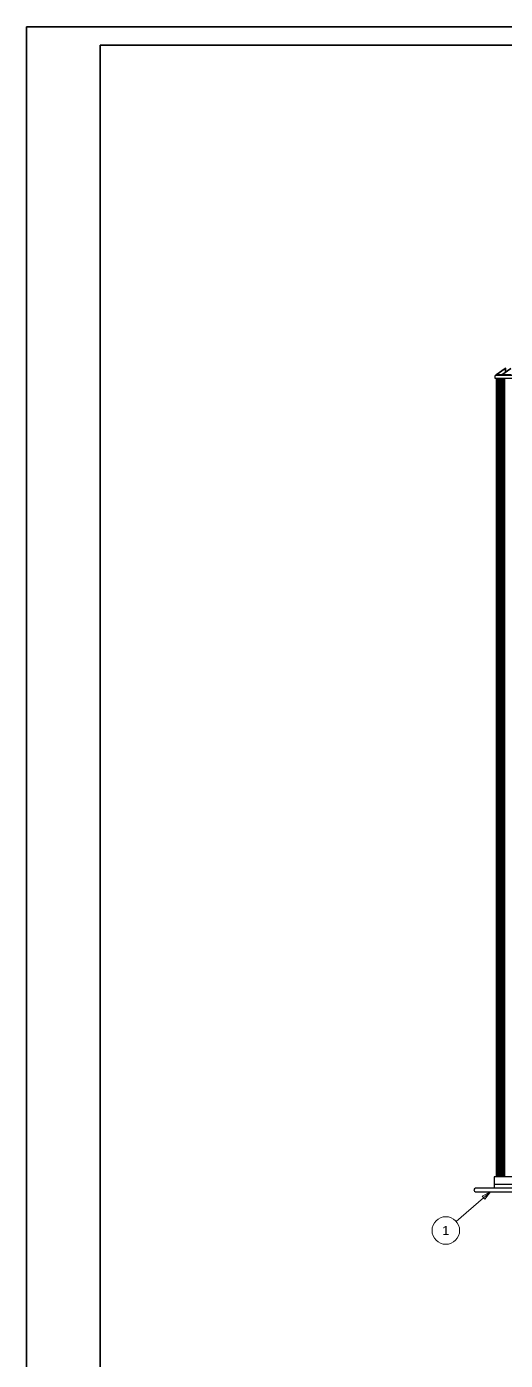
# Model space of a CAD drawing. Header units: millimetres. Extents: x 0 to 118900, y 0 to 84100.
# Drawn here: x 0 to 12994, y 47925 to 84100 of the extents above; entities that cross this region are included whole.
import ezdxf

# ---------------------------------------------------------------- set-up
doc = ezdxf.new("R2010")
doc.units = ezdxf.units.MM
doc.header["$LTSCALE"] = 100
doc.layers.get('0').update_dxf_attribs({"lineweight": 18})
for name, color, linetype, lineweight in [('Border', 7, 'Continuous', 35), ('Symbol', 7, 'Continuous', 18), ('Visible', 7, 'Continuous', 25)]:
    doc.layers.add(name, color=color, linetype=linetype, lineweight=lineweight)
doc.styles.add('Note Text', font='arial.ttf')

# ---------------------------------------------------------------- blocks, each defined once
blk = doc.blocks.new('Borders Bigadan Border')
at = {"layer": 'Border'}
for p, q in [((0, 841), (1189, 841)), ((0, 0), (0, 841)), ((1184, 836), (20, 836)), ((20, 836), (20, 5))]:
    blk.add_line(p, q, dxfattribs=at)
blk = doc.blocks.new('Balloon3')
at = {"layer": 'Symbol'}
for p, q in [((125.9, 525), (123.69, 523.74)), ((124.01, 523.36), (125.9, 525)), ((124.34, 522.98), (125.9, 525)), ((124.01, 523.36), (116.61, 516.93)), ((123.69, 523.74), (124.34, 522.98))]:
    blk.add_line(p, q, dxfattribs=at)
at = {"layer": 'Symbol', "flags": 128}
blk.add_lwpolyline([(124.34, 522.98), (125.9, 525), (123.69, 523.74), (124.34, 522.98)], dxfattribs=at)
at = {"layer": 'Symbol'}
blk.add_circle((113.78, 514.47), 3.75, dxfattribs=at)
blk.add_solid([(124.34, 522.98), (125.9, 525), (123.69, 523.74), (124.34, 522.98)], dxfattribs=at)
at = {"layer": 'Symbol', "insert": (113.78, 514.47), "char_height": 2.5, "attachment_point": 5, "style": 'Note Text'}
blk.add_mtext('1', dxfattribs=at)

msp = doc.modelspace()

# ---------------------------------------------------------------- linework, layer by layer
at = {"layer": 'Visible'}
for p, q in [((12734.08, 74636.18), (12717.91, 74636.18)), ((12717.91, 74561.18), (12717.91, 74636.18)), ((17118.77, 74561.18), (12717.91, 74561.18)), ((12734.08, 74652.18), (12734.02, 74652.18)), ((12734.02, 74652.18), (12734.02, 74636.18)), ((12734.08, 74652.18), (12740.25, 74652.18)), ((12734.08, 74636.18), (12734.08, 74652.18)), ((12740.25, 74636.18), (12734.08, 74636.18)), ((12881.45, 74652.18), (12740.25, 74652.18)), ((12740.25, 74652.18), (12740.25, 74636.18)), ((12740.25, 74636.18), (12740.38, 74636.18)), ((12881.45, 74636.18), (12740.38, 74636.18)), ((12987.62, 74825.17), (12745.81, 74652.18)), ((12745.87, 74652.18), (12990.49, 74827.18)), ((12991.05, 74827.18), (12746.43, 74652.18)), ((12752.91, 52899.68), (12752.91, 74561.18)), ((12753.71, 52899.68), (12753.71, 74561.18)), ((12754.24, 74561.18), (12754.24, 52899.68)), ((12760.91, 52899.68), (12760.91, 74561.18)), ((12762.42, 74561.18), (12762.42, 52899.68)), ((12775.55, 52899.68), (12775.55, 74561.18)), ((12778.05, 74561.18), (12778.05, 52899.68)), ((12797.63, 52899.68), (12797.63, 74561.18)), ((12801.12, 74561.18), (12801.12, 52899.68)), ((12827.14, 52899.68), (12827.14, 74561.18)), ((12831.62, 74561.18), (12831.62, 52899.68)), ((12864.07, 52899.68), (12864.07, 74561.18)), ((12869.52, 74561.18), (12869.52, 52899.68)), ((12881.45, 74652.18), (12899.88, 74652.18)), ((12881.45, 74636.18), (12881.45, 74652.18)), ((12899.88, 74636.18), (12881.45, 74636.18)), ((12898.7, 74652.18), (13140.23, 74827.18)), ((13150.29, 74652.18), (12899.88, 74652.18)), ((12899.88, 74652.18), (12899.88, 74636.18)), ((12899.88, 74636.18), (12900, 74636.18)), ((13180.43, 74636.18), (12900, 74636.18)), ((13141.91, 74827.18), (12900.37, 74652.18)), ((12908.38, 52899.68), (12908.38, 74561.18)), ((12914.81, 74561.18), (12914.81, 52899.68)), ((12960.05, 52899.68), (12960.05, 74561.18)), ((12967.46, 74561.18), (12967.46, 52899.68)), ((12987.68, 74836.18), (12987.62, 74836.18)), ((12987.62, 74836.18), (12987.62, 74825.13)), ((12993.85, 74836.18), (12987.68, 74836.18)), ((12987.68, 74825.17), (12987.68, 74836.18)), ((12990.49, 74827.18), (12991.05, 74827.18)), ((12991.05, 74827.18), (12991.05, 74719.09)), ((12993.85, 74836.18), (12993.85, 74721.12)), ((33796.02, 52899.68), (12687.91, 52899.68)), ((12687.91, 52899.68), (12687.91, 52699.68)), ((33841.47, 52591.68), (12187.91, 52591.68)), ((12187.91, 52499.68), (33841.47, 52499.68)), ((12687.91, 52699.68), (16010.69, 52699.68)), ((12687.91, 52699.68), (16010.69, 52699.68)), ((12687.91, 52699.68), (12687.91, 52591.68))]:
    msp.add_line(p, q, dxfattribs=at)
msp.add_arc((12187.91, 52545.68), 46, 90, 270, dxfattribs=at)

# ---------------------------------------------------------------- block references
at = {"xscale": 100, "yscale": 100, "zscale": 100}
msp.add_blockref('Borders Bigadan Border', (0, 0), dxfattribs=at)
at = {"layer": 'Symbol', "xscale": 100, "yscale": 100, "zscale": 100}
msp.add_blockref('Balloon3', (0, 0), dxfattribs=at)

doc.saveas('drawing.dxf')
